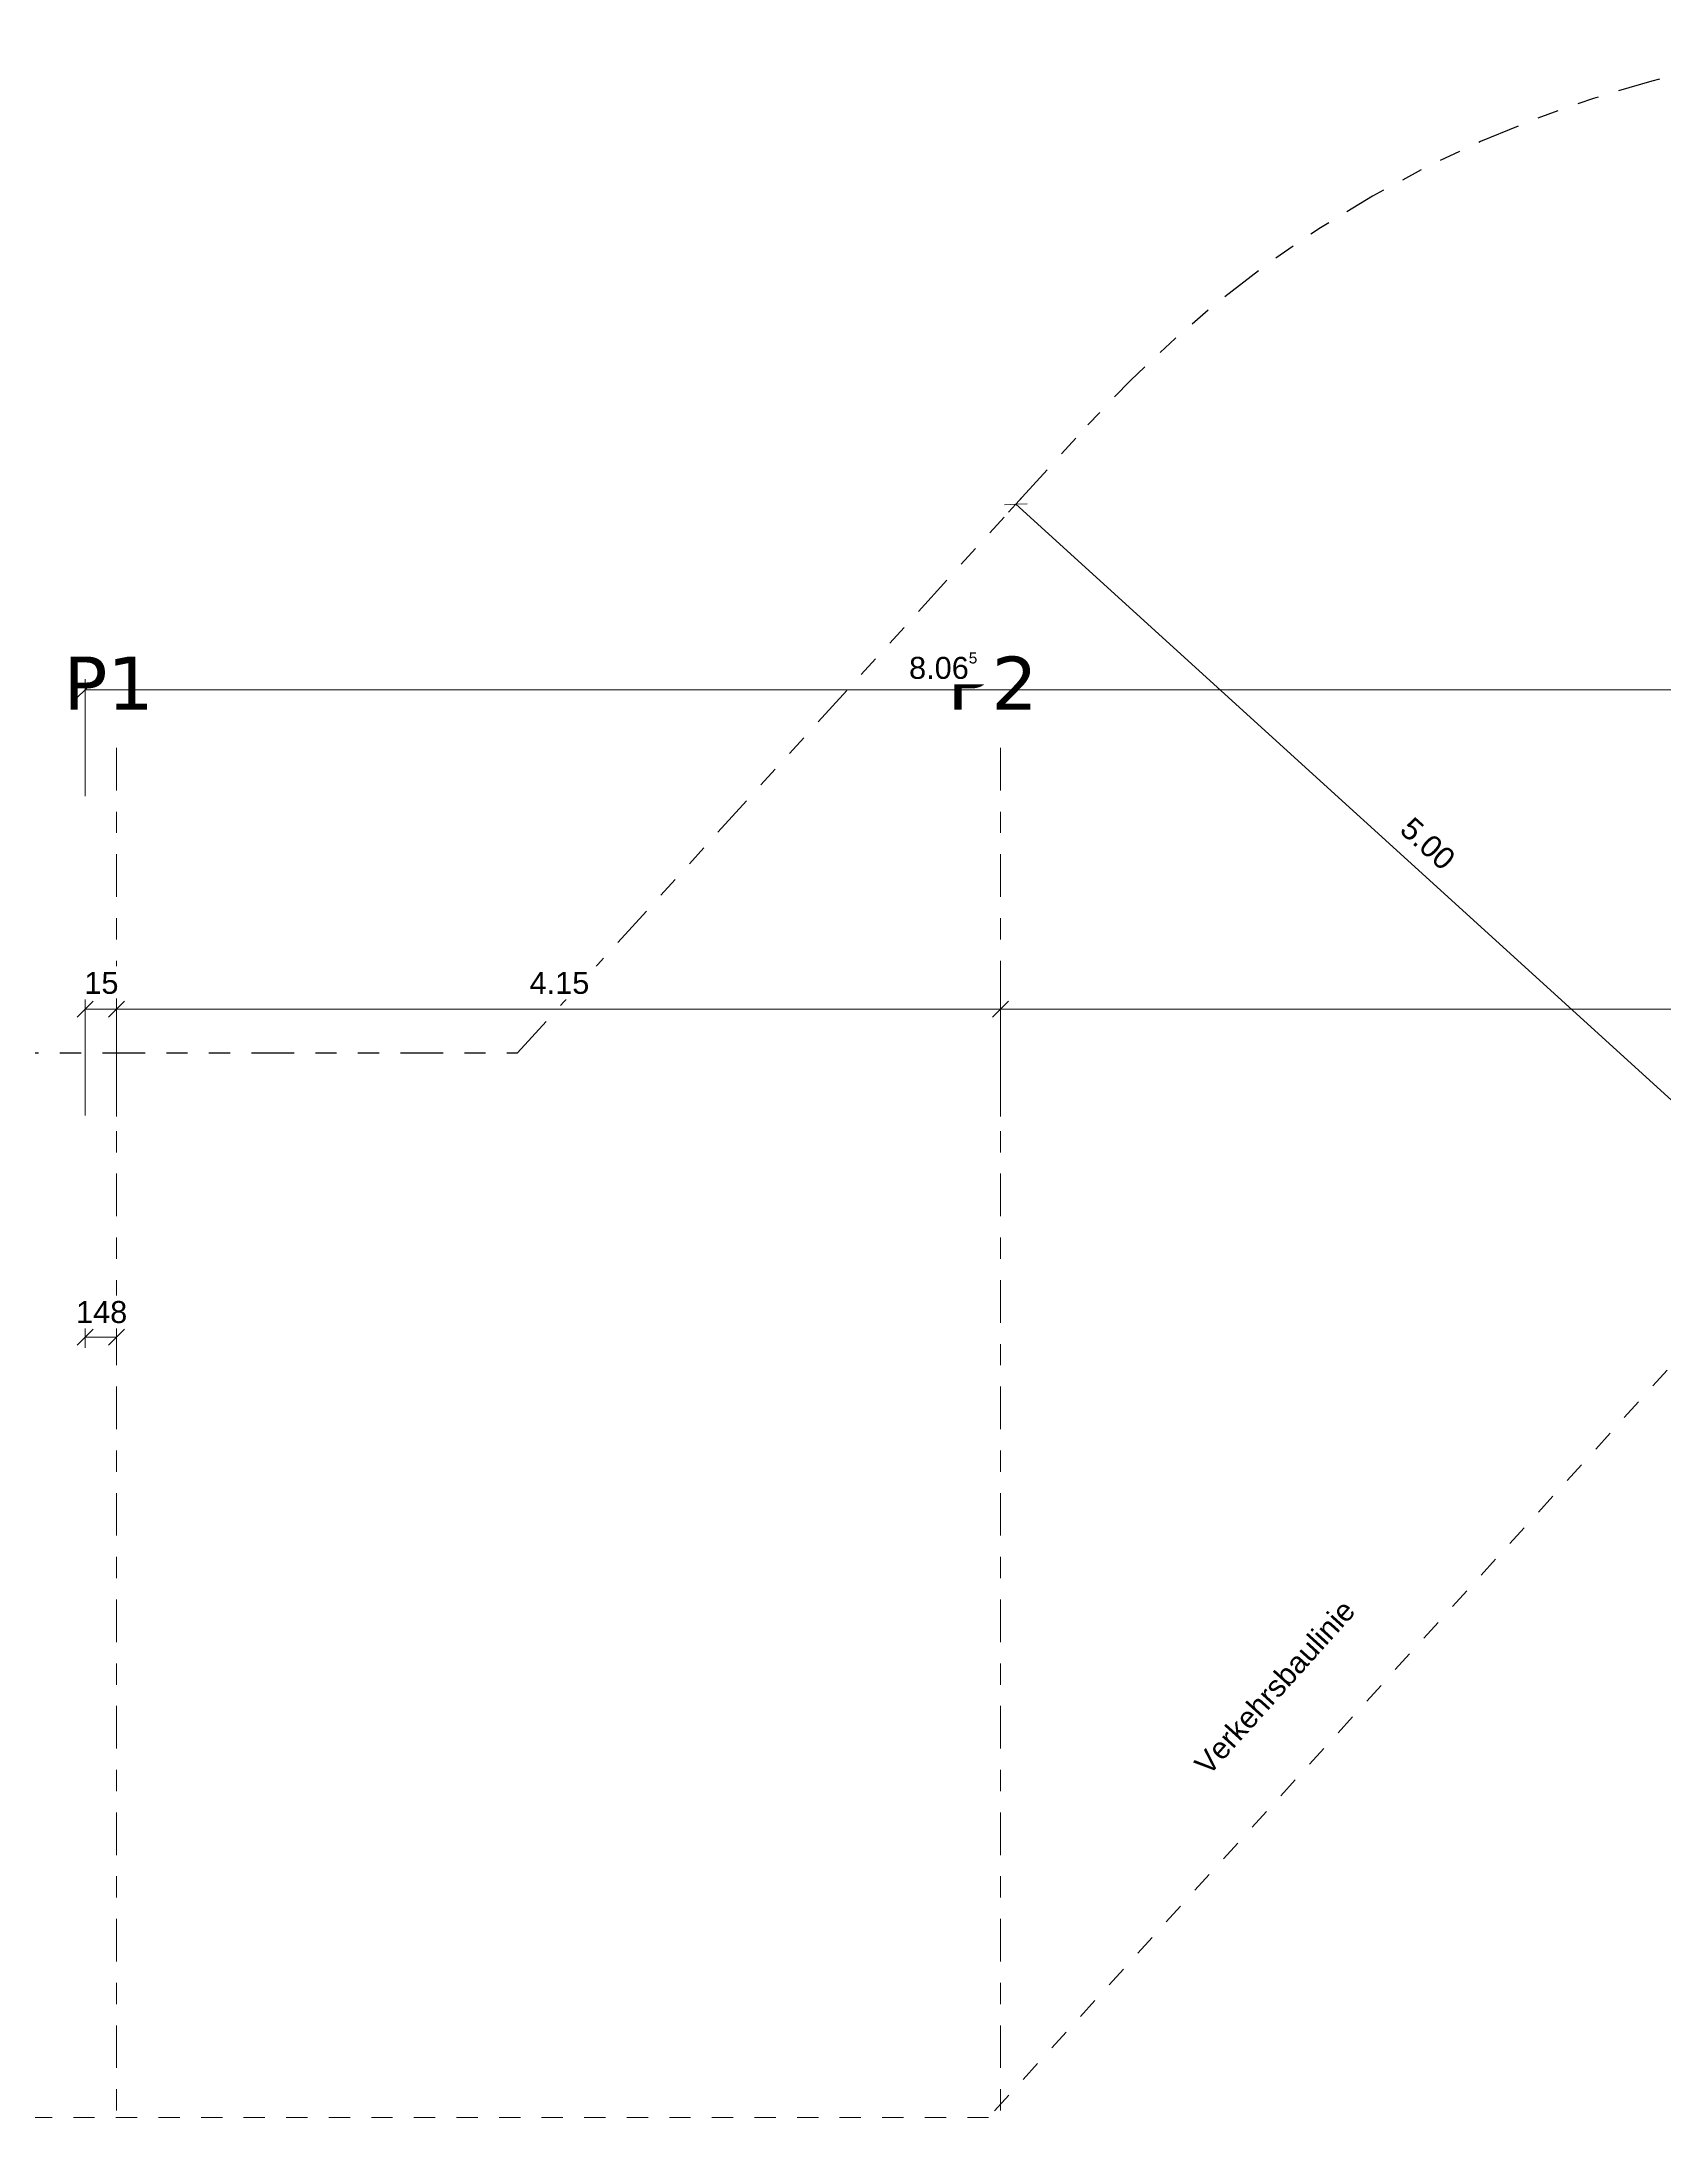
# Model space of a CAD drawing. Header units: metres. Extents: x -85.4 to -16.9, y -4 to 38.1.
# Drawn here: x -78.21 to -70.59, y 27.19 to 36.95 of the extents above; entities that cross this region are included whole.
import ezdxf

# ---------------------------------------------------------------- set-up
doc = ezdxf.new("R2010")
doc.units = ezdxf.units.M
for name, pattern in [('_Grundgrenze_', [0.45, 0.2, -0.05, 0.05, -0.05, 0.05, -0.05]), ('_Rasterlinie_', [0.375, 0.2, -0.05, 0.075, -0.05]), ('_Strichliert - Fein_', [0.15, 0.1, -0.05])]:
    doc.linetypes.add(name, pattern=pattern)
for name, color, linetype, lineweight in [('A-____-____-DIMS', 7, 'Continuous', 5), ('A-____-____-DIMS-50', 7, 'Continuous', 5), ('S-GRID-____-OTLN', 7, 'Continuous', 5), ('Text', 7, 'Continuous', 5)]:
    doc.layers.add(name, color=color, linetype=linetype, lineweight=lineweight)
for name, color, linetype, lineweight, true_color in [('A-DETL-____-OTLN', 5, 'Continuous', 9, 0x0000ff), ('C-PROP-LINE-OTLN', 7, '_Grundgrenze_', 25, 0x800000), ('S-GRID-____-IDEN', 7, 'Continuous', 9, 0x5555aa)]:
    doc.layers.add(name, color=color, linetype=linetype, lineweight=lineweight, true_color=true_color)
doc.styles.add('Arial_2', font='arial.ttf', dxfattribs={"height": 0.1})
doc.styles.add('Arial_B', font='arial.ttf', dxfattribs={"height": 0.103175})
doc.styles.add('Verdana_B', font='verdana.ttf', dxfattribs={"height": 0.25})
doc.dimstyles.new('SUB_Ausbau', dxfattribs={"dimscale": 0.3048, "dimtxt": 0.102026, "dimasz": 0.246063, "dimexe": 0.164042, "dimexo": 0.0625, "dimgap": 0.123031, "dimtad": 1, "dimrnd": 0.005, "dimzin": 0, "dimdsep": 46, "dimtxsty": 'Arial_B', "dimblk1": 'OBLIQUE', "dimblk2": 'OBLIQUE', "dimsah": 1, "dimcen": 0.09, "dimazin": 0, "dimtfac": 1, "dimtdec": 4, "dimtix": 1, "dimtmove": 0, "dimatfit": 3, "dimfxl": 0.164042, "dimfxlon": 1, "dimtvp": 1, "dimtfill": 1, "dimtolj": 1, "dimtzin": 0, "dimarcsym": 2})
doc.dimstyles.new('SUB_Rohbau', dxfattribs={"dimscale": 0.3048, "dimtxt": 0.102026, "dimasz": 0.246063, "dimexe": 0.164042, "dimexo": 0.0625, "dimgap": 0.123031, "dimtad": 1, "dimdec": 0, "dimlfac": 1000, "dimzin": 0, "dimdsep": 46, "dimtxsty": 'Arial_B', "dimblk1": 'OBLIQUE', "dimblk2": 'OBLIQUE', "dimsah": 1, "dimcen": 0.09, "dimazin": 0, "dimtfac": 1, "dimtdec": 4, "dimtix": 1, "dimtmove": 0, "dimatfit": 3, "dimfxl": 0.164042, "dimfxlon": 1, "dimtvp": 1, "dimtfill": 1, "dimtolj": 1, "dimtzin": 0, "dimarcsym": 2})
doc.dimstyles.new('SUB_Rohbau_Aussen_Vermassung', dxfattribs={"dimscale": 0.3048, "dimtxt": 0.102026, "dimasz": 0.246063, "dimexe": 0.164042, "dimexo": 0.0625, "dimgap": 0.123031, "dimtad": 1, "dimrnd": 0.005, "dimzin": 0, "dimdsep": 46, "dimtxsty": 'Arial_B', "dimblk1": 'OBLIQUE', "dimblk2": 'OBLIQUE', "dimsah": 1, "dimcen": 0.09, "dimazin": 0, "dimtfac": 1, "dimtdec": 4, "dimtix": 1, "dimtmove": 0, "dimatfit": 3, "dimfxl": 1.64042, "dimfxlon": 1, "dimtvp": 1, "dimtfill": 1, "dimtolj": 1, "dimtzin": 0, "dimarcsym": 2})
doc.dimstyles.new('SUB_Rohbau_Aussen_Vermassung_1', dxfattribs={"dimscale": 0.3048, "dimtxt": 0.102026, "dimasz": 0.246063, "dimexe": 0.164042, "dimexo": 0.0625, "dimgap": 0.123031, "dimtad": 1, "dimdec": 1, "dimlfac": 100, "dimrnd": 0.5, "dimdsep": 46, "dimtxsty": 'Arial_B', "dimblk1": 'OBLIQUE', "dimblk2": 'OBLIQUE', "dimsah": 1, "dimcen": 0.09, "dimazin": 0, "dimtfac": 1, "dimtdec": 4, "dimtix": 1, "dimtmove": 0, "dimatfit": 3, "dimfxl": 1.64042, "dimfxlon": 1, "dimtvp": 1, "dimtfill": 1, "dimtolj": 1, "dimtzin": 0, "dimarcsym": 2})

# ---------------------------------------------------------------- blocks, each defined once
blk = doc.blocks.new('Family - ___-13919876--01_UG_OK_FFB_AF_lo')
at = {"layer": 'C-PROP-LINE-OTLN'}
for p, q in [((-75.9762, 32.1958), (-73.2973, 35.1446)), ((-84.2265, 32.1956), (-75.9762, 32.1958))]:
    blk.add_line(p, q, dxfattribs=at)
blk.add_arc((-69.2302, 31.4529), 5.4927, 89.9662, 137.76891, dxfattribs=at)
blk = doc.blocks.new('DIMBLOCK8--01_UG_OK_FFB_AF_lo')
at = {"layer": 'A-____-____-DIMS-50'}
for p, q in [((-78.008, 33.9016), (-78.008, 33.9516)), ((-69.9425, 33.9016), (-69.9425, 33.9516)), ((-78.008, 33.9016), (-78.0455, 33.8641)), ((-78.008, 33.9016), (-77.9705, 33.9391)), ((-78.008, 33.9016), (-69.9425, 33.9016)), ((-78.008, 33.9016), (-78.008, 33.4016)), ((-69.9425, 33.9016), (-69.98, 33.8641)), ((-69.9425, 33.9016), (-69.905, 33.9391)), ((-69.9425, 33.9016), (-69.9425, 33.4016))]:
    blk.add_line(p, q, dxfattribs=at)
at = {"layer": 'A-____-____-DIMS-50', "color": 0, "insert": (-74.137, 34.0762), "char_height": 0.103175, "width": 0.388091, "attachment_point": 1, "line_spacing_factor": 0.941778, "style": 'Arial_B', "bg_fill": 3, "box_fill_scale": 1.25, "bg_fill_color": 256, "bg_fill_true_color": 13158600, "bg_fill_transparency": 0}
blk.add_mtext('8.06\\A2\\H0.5x;\\S5^  ;\\H2x;', dxfattribs=at)
blk = doc.blocks.new('_Oblique')
at = {"color": 0, "linetype": 'ByBlock', "lineweight": -2}
blk.add_line((-0.5, -0.5), (0.5, 0.5), dxfattribs=at)
blk = doc.blocks.new('DIMBLOCK9--01_UG_OK_FFB_AF_lo')
at = {"layer": 'A-____-____-DIMS-50'}
for p, q in [((-78.008, 32.4016), (-78.0455, 32.3641)), ((-78.008, 32.4016), (-78.008, 32.4516)), ((-78.008, 32.4016), (-77.9705, 32.4391)), ((-78.008, 32.4016), (-77.8603, 32.4016)), ((-78.008, 32.4016), (-78.008, 31.9016)), ((-77.8603, 32.4016), (-77.8978, 32.3641)), ((-77.8603, 32.4016), (-77.8603, 32.4516)), ((-77.8603, 32.4016), (-77.8228, 32.4391)), ((-77.8603, 32.4016), (-77.8603, 31.8977))]:
    blk.add_line(p, q, dxfattribs=at)
at = {"layer": 'A-____-____-DIMS-50', "color": 0, "insert": (-78.0117, 32.5762), "char_height": 0.10317, "width": 0.186088, "attachment_point": 1, "line_spacing_factor": 0.941778, "style": 'Arial_B', "bg_fill": 3, "box_fill_scale": 1.25, "bg_fill_color": 256, "bg_fill_true_color": 13158600, "bg_fill_transparency": 0}
blk.add_mtext('15', dxfattribs=at)
blk = doc.blocks.new('DIMBLOCK10--01_UG_OK_FFB_AF_lo')
at = {"layer": 'A-____-____-DIMS-50'}
for p, q in [((-77.8603, 32.4016), (-77.8978, 32.3641)), ((-77.8603, 32.4016), (-77.8603, 32.4516)), ((-77.8603, 32.4016), (-77.8228, 32.4391)), ((-77.8603, 32.4016), (-73.708, 32.4016)), ((-77.8603, 32.4016), (-77.8603, 31.8977)), ((-73.708, 32.4016), (-73.7455, 32.3641)), ((-73.708, 32.4016), (-73.708, 32.4516)), ((-73.708, 32.4016), (-73.6705, 32.4391)), ((-73.708, 32.4016), (-73.708, 31.8977))]:
    blk.add_line(p, q, dxfattribs=at)
at = {"layer": 'A-____-____-DIMS-50', "color": 0, "insert": (-75.9199, 32.5762), "char_height": 0.10317, "width": 0.325653, "attachment_point": 1, "line_spacing_factor": 0.941778, "style": 'Arial_B', "bg_fill": 3, "box_fill_scale": 1.25, "bg_fill_color": 256, "bg_fill_true_color": 13158600, "bg_fill_transparency": 0}
blk.add_mtext('4.15', dxfattribs=at)
blk = doc.blocks.new('DIMBLOCK11--01_UG_OK_FFB_AF_lo')
at = {"layer": 'A-____-____-DIMS-50'}
for p, q in [((-73.708, 32.4016), (-73.7455, 32.3641)), ((-73.708, 32.4016), (-73.708, 32.4516)), ((-73.708, 32.4016), (-73.6705, 32.4391)), ((-73.708, 32.4016), (-66.708, 32.4016)), ((-73.708, 32.4016), (-73.708, 31.8977)), ((-66.708, 32.4016), (-66.7455, 32.3641)), ((-66.708, 32.4016), (-66.708, 32.4516)), ((-66.708, 32.4016), (-66.6705, 32.4391)), ((-66.708, 32.4016), (-66.708, 31.8977))]:
    blk.add_line(p, q, dxfattribs=at)
at = {"layer": 'A-____-____-DIMS-50', "color": 0, "insert": (-70.3437, 32.5762), "char_height": 0.10317, "width": 0.325653, "attachment_point": 1, "line_spacing_factor": 0.941778, "style": 'Arial_B', "bg_fill": 3, "box_fill_scale": 1.25, "bg_fill_color": 256, "bg_fill_true_color": 13158600, "bg_fill_transparency": 0}
blk.add_mtext('7.00', dxfattribs=at)
blk = doc.blocks.new('DIMBLOCK20--01_UG_OK_FFB_AF_lo')
at = {"layer": 'A-____-____-DIMS-50'}
for p, q in [((-73.6357, 34.7721), (-73.6887, 34.7696)), ((-73.6357, 34.7721), (-73.6693, 34.7351)), ((-73.6357, 34.7721), (-73.6021, 34.8091)), ((-73.6357, 34.7721), (-73.5827, 34.7746)), ((-69.9349, 31.41), (-73.6357, 34.7721)), ((-69.9349, 31.41), (-69.9878, 31.4075)), ((-69.9349, 31.41), (-69.9685, 31.373)), ((-69.9349, 31.41), (-69.9012, 31.447)), ((-69.9349, 31.41), (-69.8819, 31.4125))]:
    blk.add_line(p, q, dxfattribs=at)
at = {"layer": 'A-____-____-DIMS-50', "color": 0, "insert": (-71.7683, 33.3116), "char_height": 0.10317, "width": 0.325653, "attachment_point": 1, "rotation": 317.74587, "line_spacing_factor": 0.941778, "style": 'Arial_B', "bg_fill": 3, "box_fill_scale": 1.25, "bg_fill_color": 256, "bg_fill_true_color": 13158600, "bg_fill_transparency": 0}
blk.add_mtext('5.00', dxfattribs=at)
blk = doc.blocks.new('DIMBLOCK389--01_UG_OK_FFB_AF_lo')
at = {"layer": 'A-____-____-DIMS-50'}
for p, q in [((-78.008, 30.8605), (-78.0455, 30.823)), ((-78.008, 30.8605), (-78.008, 30.9105)), ((-78.008, 30.8605), (-77.9705, 30.898)), ((-78.008, 30.8605), (-77.8603, 30.8605)), ((-78.008, 30.8605), (-78.008, 30.8105)), ((-77.8603, 30.8605), (-77.8978, 30.823)), ((-77.8603, 30.8605), (-77.8603, 30.9105)), ((-77.8603, 30.8605), (-77.8228, 30.898)), ((-77.8603, 30.8605), (-77.8603, 30.8105))]:
    blk.add_line(p, q, dxfattribs=at)
at = {"layer": 'A-____-____-DIMS-50', "color": 0, "insert": (-78.0508, 31.0303), "char_height": 0.10317, "width": 0.279843, "attachment_point": 1, "line_spacing_factor": 0.941778, "style": 'Arial_B', "bg_fill": 3, "box_fill_scale": 1.25, "bg_fill_color": 256, "bg_fill_true_color": 13158600, "bg_fill_transparency": 0}
blk.add_mtext('148', dxfattribs=at)

msp = doc.modelspace()

# ---------------------------------------------------------------- linework, layer by layer
at = {"layer": 'A-DETL-____-OTLN', "color": 133, "linetype": '_Strichliert - Fein_', "true_color": 0x4cc3d9}
for p, q in [((-69.9025, 31.4456), (-73.7633, 27.1958)), ((-73.7633, 27.1958), (-80.2114, 27.1957))]:
    msp.add_line(p, q, dxfattribs=at)
at = {"layer": 'S-GRID-____-OTLN', "color": 8, "linetype": '_Rasterlinie_', "true_color": 0x808080}
for p, q in [((-77.8603, -3.5715), (-77.8603, 33.6425)), ((-73.708, -3.5715), (-73.708, 33.6425))]:
    msp.add_line(p, q, dxfattribs=at)

# ---------------------------------------------------------------- block references
at = {"layer": 'C-PROP-LINE-OTLN'}
msp.add_blockref('Family - ___-13919876--01_UG_OK_FFB_AF_lo', (0, 0), dxfattribs=at)

# ---------------------------------------------------------------- texts
at = {"layer": 'S-GRID-____-IDEN', "color": 8, "lineweight": 5, "true_color": 0x808080, "char_height": 0.25, "width": 0.601266, "attachment_point": 1, "style": 'Verdana_B'}
for s, insert in [('P1', (-78.1101, 34.057)), ('P2', (-73.9578, 34.057))]:
    msp.add_mtext(s, dxfattribs=dict(at, insert=insert))
at = {"layer": 'Text', "color": 133, "true_color": 0x4cc3d9, "insert": (-72.8043, 28.8634), "char_height": 0.1, "width": 1.294725, "attachment_point": 1, "rotation": 48, "style": 'Arial_2'}
msp.add_mtext('Verkehrsbaulinie', dxfattribs=at)

# ---------------------------------------------------------------- next in the draw order: dimensions: what is measured, and where the dimension line sits
at = {"layer": 'A-____-____-DIMS'}
dim = msp.add_linear_dim(base=(-69.9425, 33.9016), p1=(-78.008, 33.4016), p2=(-69.9425, 33.4016), text='\\A1;8.06\\Q;{\\A1;{\\H0.5x;\\S5^ ;}}', dimstyle='SUB_Rohbau_Aussen_Vermassung', override={"dimpost": '<>', "dimfxl": 8.065488}, dxfattribs=at)
dim.commit()
dim.dimension.update_dxf_attribs({"geometry": 'DIMBLOCK8--01_UG_OK_FFB_AF_lo', "text_midpoint": (-73.9753, 33.9918)})
for base, p1, p2, dimstyle, override, picture, middle in [((-77.8603, 32.4016), (-78.008, 31.9016), (-77.8603, 31.8977), 'SUB_Rohbau_Aussen_Vermassung_1', {"dimpost": '<>', "dimfxl": 0.147739}, 'DIMBLOCK9--01_UG_OK_FFB_AF_lo', (-77.9342, 32.4917)), ((-77.8603, 30.8605), (-78.008, 30.8105), (-77.8603, 30.9105), 'SUB_Rohbau', {"dimpost": '<>', "dimfxl": 0.178358}, 'DIMBLOCK389--01_UG_OK_FFB_AF_lo', (-77.9342, 30.9507))]:
    dim = msp.add_linear_dim(base=base, p1=p1, p2=p2, dimstyle=dimstyle, override=override, dxfattribs=at)
    dim.commit()
    dim.dimension.update_dxf_attribs({"geometry": picture, "text_midpoint": middle})

# ---------------------------------------------------------------- next in the draw order: dimensions: what is measured, and where the dimension line sits
dim = msp.add_linear_dim(base=(-73.708, 32.4016), p1=(-77.8603, 31.8977), p2=(-73.708, 31.8977), dimstyle='SUB_Rohbau_Aussen_Vermassung', override={"dimpost": '<>', "dimfxl": 4.152312}, dxfattribs=at)
dim.commit()
dim.dimension.update_dxf_attribs({"geometry": 'DIMBLOCK10--01_UG_OK_FFB_AF_lo', "text_midpoint": (-75.7842, 32.4917)})

# ---------------------------------------------------------------- next in the draw order: dimensions: what is measured, and where the dimension line sits
dim = msp.add_linear_dim(base=(-66.708, 32.4016), p1=(-73.708, 31.8977), p2=(-66.708, 31.8977), dimstyle='SUB_Rohbau_Aussen_Vermassung', override={"dimpost": '<>', "dimfxl": 7}, dxfattribs=at)
dim.commit()
dim.dimension.update_dxf_attribs({"geometry": 'DIMBLOCK11--01_UG_OK_FFB_AF_lo', "text_midpoint": (-70.208, 32.4917)})

# ---------------------------------------------------------------- next in the draw order: dimensions: what is measured, and where the dimension line sits
dim = msp.add_linear_dim(base=(-73.6357, 34.7721), p1=(-69.9685, 31.373), p2=(-73.6693, 34.7351), angle=317.74587, dimstyle='SUB_Ausbau', override={"dimpost": '<>', "dimfxl": 5}, dxfattribs=at)
dim.commit()
dim.dimension.update_dxf_attribs({"geometry": 'DIMBLOCK20--01_UG_OK_FFB_AF_lo', "text_midpoint": (-71.7246, 33.1578)})

doc.saveas('drawing.dxf')
